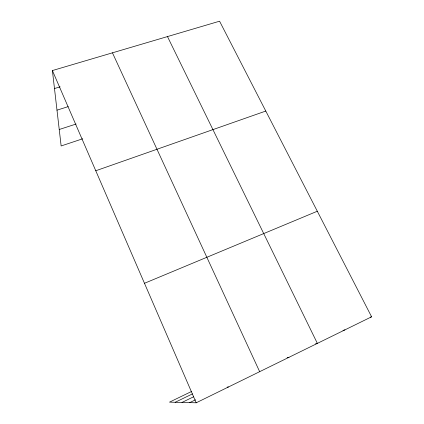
<?xml version="1.0" encoding="UTF-8"?>
<svg xmlns="http://www.w3.org/2000/svg" width="424" height="424" viewBox="0 0 424 424"><rect width="100%" height="100%" fill="white"/><g stroke="black" fill="none" stroke-linecap="round" stroke-linejoin="round"><path stroke-width="0.64" d="M189.682 402.636L195.528 399.779M191.712 391.4L169.505 402.132L196.201 402.8L371.599 316.797L219.574 21.2L52.401 70.554L61.141 145.962L82.765 138.759M181.97 402.445L193.715 396.731M175.186 402.275L192.464 393.901M144.478 283.29L317.311 211.237M95.771 170.761L265.784 111.056M59.233 129.506L76.108 124.025M56.991 110.16L68.206 106.625M54.484 88.542L60.118 86.83M370.327 317.173L371.599 316.797M343 330.413L344.898 329.888M315.488 343.859L317.369 343.387L167.48 36.581M287.122 357.713L288.972 357.31M227.174 387.101L228.467 386.98M112.45 52.825L259.663 371.684M52.401 70.554L196.201 402.8"/></g></svg>
